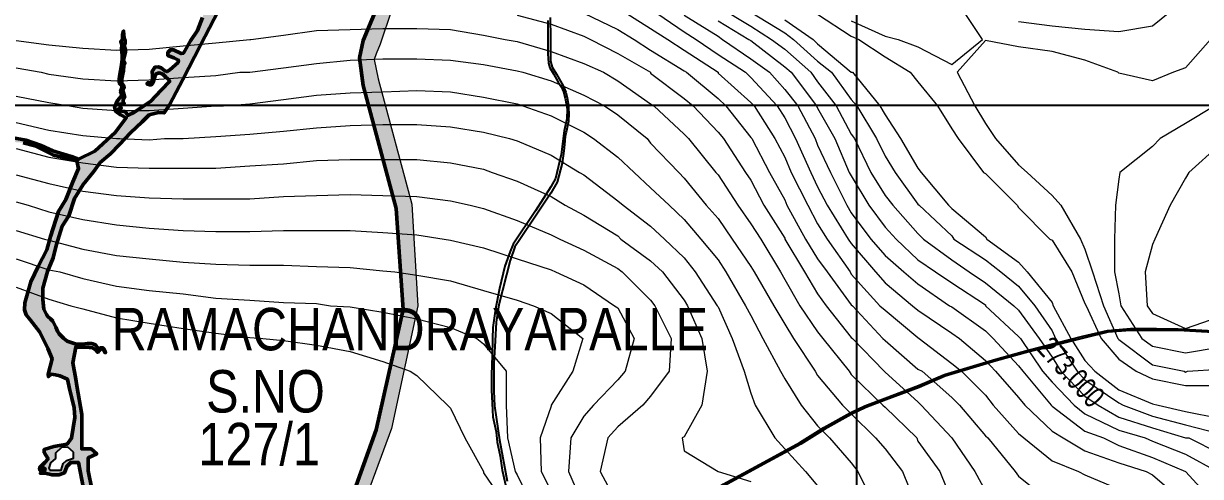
# Model space of a CAD drawing. Header units: metres. Extents: x 199095 to 216734, y 1644234 to 1657008.
# Drawn here: x 203027 to 205109, y 1649843 to 1650644 of the extents above; entities that cross this region are included whole.
import ezdxf
from ezdxf.enums import TextEntityAlignment as Align

# ---------------------------------------------------------------- set-up
doc = ezdxf.new("R2010")
doc.units = ezdxf.units.M
for name, color, linetype in [('BT Road', 7, 'Continuous'), ('C-ANNO-MATC-PATT', 7, 'Continuous'), ('CON TXT', 204, 'Continuous'), ('GRID', 7, 'Continuous')]:
    doc.layers.add(name, color=color, linetype=linetype)
doc.layers.add('CONTOURS', color=8, linetype='Continuous', lineweight=9)
doc.layers.add('STREAM', color=141, linetype='Continuous', lineweight=0)
doc.styles.get("Standard").update_dxf_attribs({"font": 'ARIALN.TTF'})

msp = doc.modelspace()

# ---------------------------------------------------------------- hatches: boundary and pattern name
at = {"layer": 'STREAM'}
h = msp.add_hatch(color=256, dxfattribs=at)
h.dxf.hatch_style = 1
h.paths.add_polyline_path([(202836.3, 1650454.4), (202834.4, 1650464.2), (202837.6, 1650470.5), (202852.3, 1650475), (202867.7, 1650479.4), (202882.3, 1650484.9), (202890.3, 1650487.7), (202884.3, 1650492.2), (202872.4, 1650486.3), (202854.8, 1650479.7), (202841.1, 1650475.1), (202837.1, 1650475.6), (202838.6, 1650482.5), (202841.8, 1650495.2), (202843.5, 1650507.2), (202842.2, 1650521.2), (202839, 1650531.1), (202840, 1650546.2), (202842.5, 1650562), (202843.9, 1650567.8), (202846.2, 1650577.5), (202848.8, 1650591.1), (202854.9, 1650597.6), (202862.8, 1650600.2), (202871.2, 1650600.2), (202878.4, 1650596.2), (202888.9, 1650590.8), (202899.9, 1650582.9), (202909.6, 1650577.1), (202920.2, 1650571.6), (202927, 1650563.8), (202929.2, 1650556.1), (202928.8, 1650545.3), (202928.5, 1650533.2), (202928.5, 1650516.9), (202931, 1650513.8), (202933, 1650517.1), (202938.1, 1650522.1), (202935.6, 1650527.3), (202933.3, 1650537.4), (202933.7, 1650554), (202927.9, 1650568.9), (202922.3, 1650574.8), (202909.5, 1650584.8), (202901.6, 1650592.4), (202899.6, 1650597.3), (202896.7, 1650601.4), (202896.7, 1650605.1), (202898, 1650608.8), (202897.1, 1650610.9), (202894, 1650608.1), (202895.2, 1650603.1), (202895.2, 1650596.1), (202890.7, 1650593.9), (202877.4, 1650601.1), (202867.2, 1650609.8), (202860, 1650606.8), (202848.3, 1650601.3), (202840.7, 1650586.3), (202838, 1650570.7), (202833.3, 1650543.1), (202833.3, 1650528.7), (202836.1, 1650507.3), (202837.5, 1650496.3), (202834.4, 1650484.8), (202828.2, 1650457.4), (202831.3, 1650438.2), (202837.3, 1650427.2), (202837.3, 1650402.2), (202847.4, 1650368.8), (202854.3, 1650352), (202869.2, 1650344.9), (202880.3, 1650339.6), (202893.8, 1650356.5), (202900.5, 1650368.9), (202911.4, 1650375.4), (202932.7, 1650394.6), (202955.9, 1650411), (202980.2, 1650428.1), (203005.3, 1650435.3), (203026.2, 1650433.5), (203046.5, 1650427.9), (203079.5, 1650411.6), (203120.9, 1650401.7), (203123.9, 1650388), (203113.6, 1650364.4), (203101.2, 1650333.3), (203088.6, 1650311.8), (203074.1, 1650267.6), (203068, 1650244.2), (203052.4, 1650214.7), (203039.3, 1650187.5), (203034.6, 1650171.1), (203028.6, 1650150.2), (203028, 1650138), (203031.3, 1650129.1), (203039.2, 1650119.6), (203055.2, 1650098.7), (203069.4, 1650069.7), (203077.2, 1650051.1), (203070.1, 1650024.1), (203070.6, 1650020), (203075.4, 1650024.2), (203083.2, 1650022.8), (203090.9, 1650021.3), (203104.1, 1650015.5), (203108.1, 1649998.3), (203111.8, 1649981.9), (203115.9, 1649964.7), (203117.1, 1649947.6), (203111.6, 1649910.9), (203103.6, 1649900.5), (203080.2, 1649896.3), (203062.8, 1649890.8), (203062.8, 1649885.7), (203070.1, 1649874.3), (203064.2, 1649868.1), (203054.9, 1649858.3), (203055.3, 1649854.5), (203059.1, 1649855.5), (203062.3, 1649857.9), (203064.2, 1649857.9), (203064.7, 1649855.3), (203063, 1649853.9), (203059.9, 1649852), (203057, 1649849.7), (203056.4, 1649848.9), (203064.8, 1649848.9), (203077.2, 1649845.9), (203089.3, 1649845.9), (203099.2, 1649849.9), (203103.1, 1649861.1), (203110, 1649868), (203123.8, 1649868), (203135.5, 1649806.8), (203135.5, 1649790.5), (203139.4, 1649710.7), (203158, 1649669.2), (203197.5, 1649641.6), (203232.9, 1649630.2), (203290.1, 1649636.4), (203347.3, 1649647.4), (203390.4, 1649669.2), (203415.4, 1649653.6), (203490, 1649601.4), (203516.7, 1649570.5), (203516.7, 1649539.7), (203516.7, 1649523.2), (203506.3, 1649488.4), (203465.5, 1649409.4), (203427.2, 1649386.4), (203395.1, 1649386.4), (203355, 1649392.8), (203321.1, 1649399.6), (203282, 1649403.5), (203227.7, 1649403.5), (203199.2, 1649389.9), (203162.1, 1649360.2), (203121.6, 1649295.1), (203093.8, 1649231.5), (203109.3, 1649208.3), (203119.7, 1649188.4), (203132.2, 1649216.3), (203164.4, 1649320.8), (203188.3, 1649354), (203204.6, 1649366.5), (203276.5, 1649358.3), (203311.8, 1649367.6), (203395.6, 1649367.6), (203455.7, 1649377), (203460, 1649367.6), (203468.9, 1649361.2), (203481.3, 1649359.1), (203497.9, 1649359.1), (203510, 1649361.7), (203538.1, 1649355.9), (203575.1, 1649353.2), (203590.9, 1649352.1), (203605.8, 1649339.5), (203615.3, 1649318.2), (203639, 1649297.1), (203649.7, 1649293.4), (203659.8, 1649286), (203661.3, 1649276.5), (203662.7, 1649270.2), (203662.7, 1649265.2), (203666.3, 1649265.2), (203686.2, 1649268.6), (203698.3, 1649268.6), (203722.3, 1649260.1), (203750.3, 1649248.3), (203753.5, 1649226.5), (203755.6, 1649190.4), (203753.9, 1649152.6), (203747.3, 1649104.1), (203762.1, 1649097.8), (203777.3, 1649093.2), (203807.8, 1649084.4), (203820.8, 1649073.2), (203820.8, 1649060), (203826.1, 1649038.1), (203829.5, 1649030.3), (203844.2, 1649009.2), (203850.2, 1648971.2), (203835.1, 1648950.9), (203835.1, 1648906.2), (203872.9, 1648787), (203942.6, 1648854.9), (204002.5, 1648961.4), (204027.9, 1649013.4), (204062.9, 1649114.8), (204034.9, 1649184.3), (203970.1, 1649169.5), (203912.6, 1649189.5), (203704, 1649299.6), (203675.8, 1649312.3), (203652.9, 1649322.8), (203652.9, 1649339.6), (203645, 1649356.5), (203656.4, 1649360.5), (203681.3, 1649363.2), (203700.1, 1649372.5), (203714.1, 1649386.1), (203723.4, 1649390.6), (203732.2, 1649394.9), (203734.4, 1649402.3), (203738.3, 1649415.1), (203732.6, 1649420.7), (203723.1, 1649429.9), (203708, 1649437.5), (203682.6, 1649441.9), (203639.1, 1649470.9), (203597.1, 1649520.3), (203551.6, 1649579.8), (203565, 1649591.5), (203558.3, 1649599.1), (203543.9, 1649595.5), (203529.5, 1649588.5), (203520.8, 1649597), (203611.2, 1649747.5), (203677.7, 1649928.1), (203724, 1650144.8), (203713.6, 1650325.2), (203653.7, 1650546.8), (203646.6, 1650580.7), (203650.2, 1650591.1), (203657.7, 1650608.2), (203678.1, 1650669.5), (203692.7, 1650713.2), (203672.2, 1650724.7), (203650.6, 1650669), (203627.2, 1650614.2), (203621.2, 1650583.8), (203627.6, 1650534.6), (203685.6, 1650317.4), (203697.9, 1650138.6), (203650.7, 1649925.6), (203588.2, 1649752), (203499.6, 1649617.5), (203445.9, 1649662.9), (203401.4, 1649690.1), (203362.4, 1649678.2), (203276.9, 1649653), (203251.3, 1649650.1), (203230.4, 1649655.1), (203206.2, 1649655.1), (203181.4, 1649665.8), (203168.4, 1649684), (203151.9, 1649723.1), (203151.9, 1649757.5), (203151.9, 1649799), (203147.7, 1649821.6), (203141.1, 1649853.4), (203141.1, 1649876.3), (203156.2, 1649883.1), (203146.2, 1649892.1), (203129.7, 1649892.1), (203129.7, 1649918.1), (203129.7, 1649953), (203120.7, 1650003.3), (203119.1, 1650015.3), (203113.6, 1650044.4), (203119.1, 1650072.1), (203126.8, 1650072.2), (203133.6, 1650072.2), (203142.7, 1650071.1), (203148.3, 1650070.8), (203154.1, 1650067.5), (203157.8, 1650062.8), (203159.8, 1650065.3), (203163.6, 1650068.8), (203167, 1650068.8), (203170.9, 1650062), (203171.7, 1650062.8), (203171.2, 1650064.6), (203169, 1650067.8), (203166.4, 1650070.9), (203163.2, 1650070.9), (203161.6, 1650069), (203158.2, 1650070), (203153.8, 1650076.1), (203147.4, 1650078.3), (203139.6, 1650078.3), (203130.9, 1650077.1), (203119.9, 1650077.1), (203111, 1650080.2), (203103.9, 1650082.8), (203097, 1650087.9), (203089.4, 1650095.4), (203086.6, 1650100.2), (203084, 1650107.4), (203078.2, 1650117.8), (203074, 1650122.3), (203069.7, 1650126), (203067.2, 1650130), (203062.3, 1650139.4), (203060.6, 1650156.5), (203060.6, 1650176.6), (203068.8, 1650206.1), (203079.2, 1650229.8), (203084.3, 1650252), (203095, 1650285.9), (203106.7, 1650304.5), (203116.7, 1650335.1), (203132.2, 1650359.8), (203150.3, 1650382), (203162.3, 1650398.5), (203180.4, 1650414), (203196.4, 1650430.6), (203216.1, 1650450.9), (203236.7, 1650470.6), (203249.1, 1650482.8), (203265.2, 1650487.1), (203275.1, 1650486.4), (203285, 1650500.9), (203308.3, 1650545.2), (203339.7, 1650606.1), (203371.3, 1650667.3), (203394.1, 1650718.2), (203413.8, 1650777.3), (203394.7, 1650825.9), (203380.7, 1650774.7), (203372, 1650747), (203360.2, 1650721.9), (203354.5, 1650701.6), (203360.4, 1650693.4), (203351.2, 1650677.4), (203342.9, 1650655.1), (203334.2, 1650632.1), (203321.9, 1650614.1), (203309.4, 1650592.3), (203305.5, 1650591.3), (203291.9, 1650598.1), (203286.5, 1650598.1), (203281.7, 1650593.1), (203281.7, 1650588), (203292.6, 1650583.8), (203300.6, 1650579.8), (203300.4, 1650575.6), (203285.6, 1650562.5), (203280.5, 1650559.5), (203276.5, 1650561), (203270.1, 1650566.3), (203264.6, 1650567.7), (203258.6, 1650567.1), (203254.1, 1650559.7), (203254.7, 1650552.2), (203254.7, 1650546), (203253, 1650539.9), (203249.2, 1650539.8), (203245.4, 1650539.4), (203245.4, 1650537), (203249.9, 1650536), (203253.2, 1650536.2), (203255.9, 1650540.1), (203258.6, 1650549.3), (203260.2, 1650554.7), (203266.8, 1650557.2), (203272.9, 1650554.8), (203278.1, 1650549.7), (203282.1, 1650546.7), (203285.2, 1650542.5), (203270.3, 1650526.6), (203251.2, 1650506.6), (203221.8, 1650487.3), (203211.5, 1650482.2), (203205.5, 1650489), (203199.6, 1650489.5), (203196.3, 1650490.4), (203194.4, 1650493.3), (203197.8, 1650493.8), (203199.8, 1650494.9), (203197.6, 1650499), (203196.3, 1650501.6), (203202.3, 1650501.6), (203204.9, 1650503), (203202.7, 1650505.5), (203202.9, 1650508.2), (203203.4, 1650511.9), (203205.7, 1650513.9), (203203.9, 1650520.8), (203202.3, 1650526.7), (203204.7, 1650530.8), (203203.8, 1650534.2), (203200.5, 1650538.7), (203200.5, 1650546.7), (203202.1, 1650555.7), (203203.3, 1650561), (203203.8, 1650569.5), (203206.2, 1650574.4), (203203.7, 1650580), (203206.8, 1650593.9), (203206.8, 1650597.9), (203204.4, 1650605.2), (203206.6, 1650610.3), (203206.6, 1650614), (203204.8, 1650618.8), (203203.6, 1650631.3), (203201.4, 1650625.2), (203201.6, 1650616.1), (203198.6, 1650612.6), (203200.3, 1650607.5), (203199.8, 1650598.5), (203201, 1650588.9), (203200.9, 1650580.1), (203199.6, 1650571.3), (203197.9, 1650560.5), (203197.2, 1650554.4), (203195.8, 1650546.2), (203195.8, 1650539.4), (203200.2, 1650534.7), (203200.2, 1650530.5), (203198.4, 1650524.1), (203200.3, 1650518.1), (203199.1, 1650516.1), (203192.7, 1650508.1), (203187.6, 1650496.6), (203189.3, 1650489.2), (203198.1, 1650482.8), (203208.2, 1650477.7), (203188.5, 1650451.6), (203152.6, 1650418.7), (203124.1, 1650404.5), (203111.3, 1650409), (203078.2, 1650419.2), (203057.9, 1650428.5), (203030.4, 1650438.3), (203008.1, 1650442.3), (202974.7, 1650432.2), (202957.7, 1650420.7), (202935.4, 1650407.2), (202915.6, 1650391.3), (202894.5, 1650378.6), (202889.3, 1650366.1), (202879.1, 1650355.3), (202876.4, 1650355), (202871.8, 1650359.4), (202867.8, 1650363.5), (202863.4, 1650363.5), (202856.5, 1650378), (202848.4, 1650395.1), (202846, 1650409.8), (202845.2, 1650426.3), (202839.2, 1650440.5)])
h.paths.add_polyline_path([(203093.5, 1649894.3), (203105.1, 1649895.1), (203115, 1649886.1), (203115, 1649875.8), (203102.3, 1649871.3), (203096.6, 1649866.3), (203092.9, 1649854.2), (203073.2, 1649854.2), (203071.5, 1649858.2), (203074, 1649867.1), (203083.3, 1649875.2), (203083.3, 1649884.4)], flags=16)
h.paths.add_polyline_path([(203537.3, 1649569.3), (203554.2, 1649557.9), (203591.7, 1649515.3), (203612.1, 1649485.6), (203627, 1649474), (203627, 1649455.9), (203635.6, 1649440.8), (203645.3, 1649445.7), (203654.4, 1649445.7), (203670.4, 1649435.8), (203686.3, 1649433.4), (203688.7, 1649427.4), (203687.7, 1649410.6), (203683.9, 1649394.8), (203682.3, 1649388.3), (203673.3, 1649387.4), (203659.9, 1649386.9), (203650.6, 1649387.4), (203629.9, 1649387.4), (203618.2, 1649383.3), (203618.2, 1649372), (203618.2, 1649365.3), (203598.3, 1649363.4), (203576.7, 1649363.4), (203559.2, 1649363.4), (203539.7, 1649363.1), (203511.2, 1649368.7), (203481.7, 1649374.4), (203473, 1649376.1), (203479.3, 1649389), (203483.8, 1649405.1), (203486.3, 1649407.7), (203520.8, 1649464.4), (203537.3, 1649505.9), (203537.3, 1649550.7)], flags=16)

# ---------------------------------------------------------------- linework, layer by layer
at = {"flags": 128}
for points in [[(203115, 1649886.1), (203105.1, 1649895.1), (203093.5, 1649894.3), (203083.3, 1649884.4), (203083.3, 1649875.2), (203074, 1649867.1), (203071.5, 1649858.2), (203073.2, 1649854.2)], [(203073.2, 1649854.2), (203092.9, 1649854.2), (203096.6, 1649866.3), (203102.3, 1649871.3), (203115, 1649875.8), (203115, 1649886.1)]]:
    msp.add_lwpolyline(points, dxfattribs=at)
at = {"layer": 'BT Road', "flags": 128}
for points in [[(203954.4, 1650650.1), (203954, 1650618.3), (203954, 1650591.1), (203955.3, 1650574.2), (203957.8, 1650565.8), (203964.3, 1650555.4), (203972.2, 1650540.5), (203978.4, 1650531.7), (203982, 1650523.7), (203985, 1650512.6), (203988.2, 1650493.7), (203987.5, 1650475.7), (203982.8, 1650454.9), (203977.5, 1650412.9), (203967.6, 1650370.1), (203959.2, 1650355.4), (203932.2, 1650313.3), (203892.5, 1650254.2), (203887.6, 1650241.4), (203878.1, 1650215.5), (203868.8, 1650175.9), (203861.3, 1650139.5), (203856.7, 1650106.8), (203856.1, 1650087.3), (203855.5, 1650055.1), (203855.2, 1650042.6), (203854.5, 1650020.9), (203854.5, 1649996.6), (203855.8, 1649972.2), (203857, 1649948.6), (203862.6, 1649922), (203864.3, 1649903.8), (203869.5, 1649879), (203873.2, 1649854.3), (203879, 1649828.6)], [(203954.4, 1650650.1), (203954, 1650618.3), (203954, 1650591.1), (203955.3, 1650574.2), (203957.8, 1650565.8), (203964.3, 1650555.4), (203972.2, 1650540.5), (203978.4, 1650531.7), (203982, 1650523.7), (203985, 1650512.6), (203988.2, 1650493.7), (203987.5, 1650475.7), (203982.8, 1650454.9), (203977.5, 1650412.9), (203967.6, 1650370.1), (203959.2, 1650355.4), (203932.2, 1650313.3), (203892.5, 1650254.2), (203887.6, 1650241.4), (203878.1, 1650215.5), (203868.8, 1650175.9), (203861.3, 1650139.5), (203856.7, 1650106.8), (203856.1, 1650087.3), (203855.5, 1650055.1), (203855.2, 1650042.6), (203854.5, 1650020.9), (203854.5, 1649996.6), (203855.8, 1649972.2), (203857, 1649948.6), (203862.6, 1649922), (203864.3, 1649903.8), (203869.5, 1649879), (203873.2, 1649854.3), (203879, 1649828.6)], [(203958.5, 1650654.9), (203958.6, 1650618.3), (203958.7, 1650590.1), (203959, 1650577.7), (203961.7, 1650567.2), (203969.2, 1650554.7), (203981.4, 1650534.5), (203986.1, 1650523.3), (203988.5, 1650513.7), (203990.3, 1650503.1), (203991.4, 1650485.1), (203990.5, 1650471.4), (203986.4, 1650452.5), (203984.9, 1650445.8), (203984, 1650436.6), (203982.2, 1650419.4), (203979.2, 1650397.4), (203970.8, 1650364), (203959.3, 1650344.3), (203932.3, 1650303.7), (203904.7, 1650262.3), (203895.7, 1650249.6), (203887.3, 1650225.2), (203867.5, 1650147.1), (203862.8, 1650116.2), (203861, 1650083), (203858.8, 1650043), (203858.8, 1649994.2), (203859.9, 1649967.9), (203868.6, 1649907.9), (203881.9, 1649834.8)], [(203958.5, 1650654.9), (203958.6, 1650618.3), (203958.7, 1650590.1), (203959, 1650577.7), (203961.7, 1650567.2), (203969.2, 1650554.7), (203981.4, 1650534.5), (203986.1, 1650523.3), (203988.5, 1650513.7), (203990.3, 1650503.1), (203991.4, 1650485.1), (203990.5, 1650471.4), (203986.4, 1650452.5), (203984.9, 1650445.8), (203984, 1650436.6), (203982.2, 1650419.4), (203979.2, 1650397.4), (203970.8, 1650364), (203959.3, 1650344.3), (203932.3, 1650303.7), (203904.7, 1650262.3), (203895.7, 1650249.6), (203887.3, 1650225.2), (203867.5, 1650147.1), (203862.8, 1650116.2), (203861, 1650083), (203858.8, 1650043), (203858.8, 1649994.2), (203859.9, 1649967.9), (203868.6, 1649907.9), (203881.9, 1649834.8)], [(203931.5, 1649600.9), (203941.7, 1649606.2), (203960.4, 1649618.5), (204008.1, 1649653), (204068.3, 1649695.2), (204125.5, 1649736), (204188.5, 1649779.1), (204264.4, 1649829.5), (204328.3, 1649864.2), (204400, 1649903.2), (204442.6, 1649929.7), (204489, 1649955.8), (204515.1, 1649968.1), (204551, 1649981.7), (204609.8, 1650003.9), (204655.6, 1650023.5), (204746.5, 1650050.9), (204803.9, 1650066.8), (204900.8, 1650091.2), (204944.1, 1650101.6), (204984.8, 1650104.7), (205031.2, 1650104.7), (205069.5, 1650104.6), (205131.6, 1650101.1)], [(205131.4, 1650097.8), (205069.4, 1650101.2), (205031.2, 1650101.3), (204984.9, 1650101.3), (204944.7, 1650098.3), (204901.6, 1650088), (204804.8, 1650063.6), (204747.4, 1650047.7), (204656.8, 1650020.4), (204611.1, 1650000.8), (204552.2, 1649978.6), (204516.4, 1649965), (204490.6, 1649952.9), (204444.3, 1649926.8), (204401.6, 1649900.3), (204329.9, 1649861.3), (204266.1, 1649826.7), (204190.3, 1649776.3), (204127.4, 1649733.2), (204070.2, 1649692.5), (204010, 1649650.3), (203962.4, 1649615.8), (203938.4, 1649600), (203933.5, 1649597)]]:
    msp.add_lwpolyline(points, dxfattribs=at)
at = {"layer": 'CONTOURS', "flags": 128}
for points in [[(204077.7, 1650672.5), (204135.6, 1650635.8), (204166.5, 1650616.5), (204195.5, 1650597.1), (204255.4, 1650558.5), (204255.4, 1650556.6), (204313.3, 1650504.5), (204319.1, 1650498.6), (204355.8, 1650440.8), (204373.2, 1650407.9), (204384.8, 1650380.9), (204413.8, 1650322.9), (204431.1, 1650290.1), (204448.5, 1650263), (204489.1, 1650205.1), (204491, 1650201.2), (204541.2, 1650145.2), (204550.9, 1650137.5), (204608.8, 1650089.2), (204610.8, 1650087.2), (204668.7, 1650042.9), (204686.1, 1650029.4), (204728.6, 1649986.9), (204742.1, 1649969.5), (204786.5, 1649919.2), (204796.2, 1649911.6), (204846.4, 1649871), (204892.8, 1649851.8), (204904.4, 1649845.9), (204964.2, 1649820.8)], [(204135.6, 1650670.5), (204195.5, 1650630), (204216.8, 1650616.5), (204255.4, 1650589.4), (204303.7, 1650558.5), (204313.3, 1650548.9), (204359.7, 1650498.6), (204373.2, 1650477.4), (204392.5, 1650440.8), (204419.5, 1650380.9), (204431.1, 1650355.8), (204448.5, 1650322.9), (204485.2, 1650263), (204491, 1650255.4), (204533.5, 1650205.1), (204550.9, 1650185.8), (204599.2, 1650145.2), (204608.8, 1650137.5), (204668.7, 1650097), (204682.2, 1650087.2), (204728.6, 1650048.6), (204746, 1650029.4), (204786.5, 1649983), (204798.1, 1649969.5), (204846.4, 1649923.1), (204865.7, 1649911.6), (204904.4, 1649888.4), (204964.2, 1649867.1), (205012.5, 1649851.8), (205024.1, 1649845.9), (205082.1, 1649795.8)], [(204255.4, 1650674.4), (204313.3, 1650639.6), (204350, 1650616.5), (204373.2, 1650599.1), (204419.5, 1650558.5), (204431.1, 1650541.1), (204464, 1650498.6), (204491, 1650448.5), (204491, 1650448.5), (204496.8, 1650440.8), (204525.8, 1650380.9), (204550.9, 1650340.2), (204564.4, 1650322.9), (204608.8, 1650272.8), (204618.5, 1650263), (204668.7, 1650226.4), (204699.6, 1650205.1), (204728.6, 1650185.8), (204778.8, 1650145.2), (204786.5, 1650137.5), (204823.2, 1650087.2), (204846.4, 1650054.5), (204861.9, 1650029.4), (204904.4, 1649985), (204927.5, 1649969.5), (204964.2, 1649948.2), (205024.1, 1649929), (205082.1, 1649911.6), (205087.9, 1649911.6), (205141.9, 1649884.5)], [(204313.3, 1650664.8), (204373.2, 1650628), (204388.7, 1650616.5), (204431.1, 1650577.9), (204456.2, 1650558.5), (204491, 1650510.2), (204500.7, 1650498.6), (204535.4, 1650440.8), (204550.9, 1650409.9), (204568.3, 1650380.9), (204608.8, 1650324.9), (204610.8, 1650322.9), (204668.7, 1650268.9), (204672.6, 1650263), (204728.6, 1650226.4), (204755.6, 1650205.1), (204786.5, 1650180), (204815.5, 1650145.2), (204846.4, 1650100.9), (204852.2, 1650087.2), (204890.8, 1650029.4), (204904.4, 1650013.9), (204964.2, 1649973.4), (204972, 1649969.5), (205024.1, 1649950.2), (205082.1, 1649934.8), (205141.9, 1649919.2)], [(204491, 1650649.2), (204550.9, 1650622.2), (204574.1, 1650616.5), (204608.8, 1650603), (204668.7, 1650572), (204722.8, 1650616.5), (204684.2, 1650674.4)], [(205066.6, 1650674.4), (205024.1, 1650639.6), (204964.2, 1650630), (204904.4, 1650633.9), (204846.4, 1650639.6), (204786.5, 1650647.4)], [(203900, 1650659), (203959.9, 1650643.5), (204017.8, 1650622.2), (204029.4, 1650616.5), (204077.7, 1650591.4), (204135.6, 1650558.5), (204135.6, 1650556.6), (204195.5, 1650512.1), (204211, 1650498.6), (204255.4, 1650452.2), (204265, 1650440.8), (204303.7, 1650380.9), (204313.3, 1650367.4), (204336.5, 1650322.9), (204373.2, 1650265), (204373.2, 1650263), (204408, 1650205.1), (204431.1, 1650166.5), (204446.6, 1650145.2), (204491, 1650089.2), (204493, 1650087.2), (204549, 1650029.4), (204550.9, 1650027.5), (204608.8, 1649975.2), (204614.6, 1649969.5), (204668.7, 1649911.6), (204668.7, 1649911.6), (204709.3, 1649851.8), (204728.6, 1649817)], [(204017.8, 1650662.8), (204077.7, 1650633.9), (204106.7, 1650616.5), (204135.6, 1650597.1), (204195.5, 1650560.5), (204199.4, 1650558.5), (204255.4, 1650512.1), (204268.9, 1650498.6), (204313.3, 1650442.6), (204315.2, 1650440.8), (204346.2, 1650380.9), (204373.2, 1650332.6), (204377.1, 1650322.9), (204409.9, 1650263), (204431.1, 1650228.2), (204448.5, 1650205.1), (204491, 1650147.1), (204491, 1650147.1), (204493, 1650145.2), (204547, 1650087.2), (204550.9, 1650083.5), (204608.8, 1650033.2), (204616.6, 1650029.4), (204668.7, 1649983), (204682.2, 1649969.5), (204728.6, 1649915.4), (204732.5, 1649911.6), (204780.8, 1649851.8), (204786.5, 1649844), (204846.4, 1649795.8)], [(204195.5, 1650659), (204255.4, 1650622.2), (204263.1, 1650616.5), (204313.3, 1650581.8), (204346.2, 1650558.5), (204373.2, 1650527.6), (204396.4, 1650498.6), (204427.3, 1650440.8), (204431.1, 1650429.1), (204454.3, 1650380.9), (204483.3, 1650322.9), (204491, 1650309.4), (204525.8, 1650263), (204550.9, 1650234.1), (204583.7, 1650205.1), (204608.8, 1650183.9), (204664.9, 1650145.2), (204668.7, 1650143.4), (204728.6, 1650100.9), (204742.1, 1650087.2), (204786.5, 1650039), (204794.3, 1650029.4), (204844.5, 1649969.5), (204846.4, 1649967.6), (204904.4, 1649923.1), (204937.2, 1649911.6), (204964.2, 1649898), (205024.1, 1649876.8), (205082.1, 1649851.8), (205082.1, 1649851.8), (205136.1, 1649793.8)], [(204255.4, 1650649.2), (204309.5, 1650616.5), (204313.3, 1650614.5), (204373.2, 1650568.1), (204384.8, 1650558.5), (204429.2, 1650498.6), (204431.1, 1650494.8), (204462, 1650440.8), (204487.2, 1650380.9), (204491, 1650375), (204521.9, 1650322.9), (204550.9, 1650284.2), (204570.2, 1650263), (204608.8, 1650226.4), (204639.8, 1650205.1), (204668.7, 1650185.8), (204728.6, 1650147.1), (204728.6, 1650145.2), (204786.5, 1650091.1), (204790.4, 1650087.2), (204829, 1650029.4), (204846.4, 1650010), (204885, 1649969.5), (204904.4, 1649954), (204964.2, 1649925.1), (205010.6, 1649911.6), (205024.1, 1649905.8), (205082.1, 1649882.6), (205138.1, 1649851.8)], [(204373.2, 1650651.2), (204423.4, 1650616.5), (204431.1, 1650608.8), (204491, 1650558.5), (204493, 1650558.5), (204541.2, 1650498.6), (204550.9, 1650483.2), (204577.9, 1650440.8), (204608.8, 1650388.6), (204614.6, 1650380.9), (204662.9, 1650322.9), (204668.7, 1650317.1), (204728.6, 1650266.9), (204730.5, 1650263), (204786.5, 1650222.5), (204802, 1650205.1), (204846.4, 1650151), (204848.3, 1650145.2), (204879.2, 1650087.2), (204904.4, 1650048.6), (204921.8, 1650029.4), (204964.2, 1649996.5), (205024.1, 1649971.5), (205033.8, 1649969.5), (205082.1, 1649957.9), (205141.9, 1649946.4)], [(204431.1, 1650660.9), (204491, 1650622.2), (204504.5, 1650616.5), (204550.9, 1650585.5), (204595.3, 1650558.5), (204608.8, 1650541.1), (204643.6, 1650498.6), (204668.7, 1650458.1), (204680.3, 1650440.8), (204724.7, 1650380.9), (204728.6, 1650378.9), (204784.6, 1650322.9), (204786.5, 1650319), (204842.5, 1650263), (204846.4, 1650261.1), (204881.2, 1650205.1), (204904.4, 1650149.1), (204906.3, 1650145.2), (204933.3, 1650087.2), (204964.2, 1650050.6), (204995.1, 1650029.4), (205024.1, 1650015.9), (205082.1, 1650004.2), (205141.9, 1650004.2)], [(203013.4, 1650614.5), (203071.4, 1650606.8), (203131.2, 1650601), (203191.1, 1650597.1), (203249.1, 1650599.1), (203308.9, 1650604.9), (203366.9, 1650610.6), (203426.8, 1650616.5), (203428.7, 1650616.5), (203486.6, 1650624.1), (203544.6, 1650631.9), (203604.5, 1650633.9), (203662.4, 1650635.8), (203722.3, 1650635.8), (203782.2, 1650633.9), (203840.1, 1650624.1), (203878.7, 1650616.5), (203900, 1650612.6), (203959.9, 1650595.2), (204017.8, 1650574), (204052.6, 1650558.5), (204077.7, 1650543.1), (204135.6, 1650502.5), (204141.4, 1650498.6), (204195.5, 1650448.5), (204203.2, 1650440.8), (204251.5, 1650380.9), (204255.4, 1650377), (204290.1, 1650322.9), (204313.3, 1650290.1), (204330.7, 1650263), (204365.5, 1650205.1), (204373.2, 1650191.6), (204400.2, 1650145.2), (204431.1, 1650098.9), (204440.8, 1650087.2), (204487.2, 1650029.4), (204491, 1650023.6), (204547, 1649969.5), (204550.9, 1649965.6), (204606.9, 1649911.6), (204608.8, 1649905.8), (204647.5, 1649851.8), (204668.7, 1649799.5)], [(205126.5, 1650616.5), (205082.1, 1650566.2), (205060.8, 1650558.5), (205024.1, 1650543.1), (204964.2, 1650556.6), (204962.3, 1650558.5), (204904.4, 1650579.8), (204846.4, 1650595.2), (204786.5, 1650603), (204728.6, 1650614.5), (204678.4, 1650558.5), (204709.3, 1650498.6), (204728.6, 1650467.8), (204746, 1650440.8), (204786.5, 1650394.4), (204802, 1650380.9), (204846.4, 1650340.2), (204861.9, 1650322.9), (204896.6, 1650263), (204904.4, 1650245.6), (204917.9, 1650205.1), (204937.2, 1650145.2), (204962.3, 1650087.2), (204964.2, 1650085.4), (205024.1, 1650041), (205080.1, 1650029.4), (205082.1, 1650027.5), (205085.9, 1650029.4), (205141.9, 1650033.2)], [(203013.4, 1650566.2), (203057.8, 1650558.5), (203071.4, 1650554.6), (203131.2, 1650546.9), (203191.1, 1650543.1), (203249.1, 1650545), (203308.9, 1650548.9), (203366.9, 1650552.8), (203409.4, 1650558.5), (203426.8, 1650558.5), (203486.6, 1650566.2), (203544.6, 1650574), (203604.5, 1650579.8), (203662.4, 1650581.8), (203722.3, 1650581.8), (203782.2, 1650579.8), (203840.1, 1650572), (203900, 1650560.5), (203909.6, 1650558.5), (203959.9, 1650543.1), (204017.8, 1650518), (204054.5, 1650498.6), (204077.7, 1650483.2), (204129.8, 1650440.8), (204135.6, 1650433), (204185.8, 1650380.9), (204195.5, 1650371.2), (204234.1, 1650322.9), (204255.4, 1650299.8), (204280.5, 1650263), (204313.3, 1650214.8), (204319.1, 1650205.1), (204353.9, 1650145.2), (204373.2, 1650112.4), (204388.7, 1650087.2), (204427.3, 1650029.4), (204431.1, 1650021.6), (204475.6, 1649969.5), (204491, 1649954), (204533.5, 1649911.6), (204550.9, 1649892.2), (204581.8, 1649851.8), (204605, 1649793.8)], [(203013.4, 1650516), (203071.4, 1650504.5), (203108.1, 1650498.6), (203131.2, 1650494.8), (203191.1, 1650490.9), (203249.1, 1650490.9), (203308.9, 1650494.8), (203366.9, 1650498.6), (203380.4, 1650498.6), (203426.8, 1650502.5), (203486.6, 1650510.2), (203544.6, 1650518), (203604.5, 1650521.9), (203662.4, 1650523.8), (203722.3, 1650525.8), (203782.2, 1650523.8), (203840.1, 1650514.1), (203900, 1650502.5), (203909.6, 1650498.6), (203959.9, 1650481.2), (204017.8, 1650452.2), (204035.2, 1650440.8), (204077.7, 1650407.9), (204106.7, 1650380.9), (204135.6, 1650353.9), (204168.5, 1650322.9), (204195.5, 1650297.8), (204224.5, 1650263), (204255.4, 1650226.4), (204268.9, 1650205.1), (204303.7, 1650145.2), (204313.3, 1650127.9), (204334.6, 1650087.2), (204365.5, 1650029.4), (204373.2, 1650015.9), (204402.2, 1649969.5), (204431.1, 1649932.9), (204452.4, 1649911.6), (204491, 1649867.1), (204502.6, 1649851.8), (204531.6, 1649793.8)], [(205134.2, 1650498.6), (205082.1, 1650467.8), (205037.6, 1650440.8), (205024.1, 1650427.2), (204966.2, 1650380.9), (204964.2, 1650369.2), (204958.4, 1650322.9), (204956.5, 1650263), (204956.5, 1650205.1), (204964.2, 1650166.5), (204968.1, 1650145.2), (205004.8, 1650087.2), (205024.1, 1650073.8), (205082.1, 1650062.2), (205141.9, 1650071.9)], [(203013.4, 1650469.6), (203071.4, 1650456.1), (203131.2, 1650446.5), (203191.1, 1650440.8), (203196.9, 1650440.8), (203249.1, 1650438.8), (203276.1, 1650440.8), (203308.9, 1650440.8), (203366.9, 1650444.6), (203426.8, 1650448.5), (203486.6, 1650454.2), (203544.6, 1650460), (203604.5, 1650463.9), (203662.4, 1650465.9), (203722.3, 1650465.9), (203782.2, 1650462), (203840.1, 1650452.2), (203886.5, 1650440.8), (203900, 1650436.9), (203959.9, 1650411.8), (204010.1, 1650380.9), (204017.8, 1650377), (204077.7, 1650330.6), (204087.3, 1650322.9), (204135.6, 1650286.2), (204160.7, 1650263), (204195.5, 1650230.2), (204214.8, 1650205.1), (204253.4, 1650145.2), (204255.4, 1650143.4), (204280.5, 1650087.2), (204301.7, 1650029.4), (204313.3, 1649990.8), (204321, 1649969.5), (204355.8, 1649911.6), (204373.2, 1649892.2), (204409.9, 1649851.8), (204431.1, 1649826.6)], [(203013.4, 1650423.4), (203071.4, 1650407.9), (203131.2, 1650398.2), (203191.1, 1650390.5), (203249.1, 1650388.6), (203308.9, 1650388.6), (203366.9, 1650388.6), (203426.8, 1650392.5), (203486.6, 1650396.2), (203544.6, 1650402.1), (203604.5, 1650404), (203662.4, 1650404), (203722.3, 1650404), (203782.2, 1650398.2), (203840.1, 1650386.6), (203855.6, 1650380.9), (203900, 1650365.4), (203959.9, 1650338.4), (203985, 1650322.9), (204017.8, 1650305.5), (204077.7, 1650268.9), (204083.5, 1650263), (204135.6, 1650224.4), (204156.9, 1650205.1), (204195.5, 1650154.9), (204201.3, 1650145.2), (204226.4, 1650087.2), (204236.1, 1650029.4), (204226.4, 1649969.5), (204195.5, 1649913.5), (204191.6, 1649911.6), (204195.5, 1649888.4), (204255.4, 1649851.8), (204255.4, 1649851.8), (204313.3, 1649834.4)], [(205141.9, 1650429.1), (205087.9, 1650380.9), (205082.1, 1650371.2), (205055, 1650322.9), (205028, 1650263), (205024.1, 1650253.4), (205010.6, 1650205.1), (205014.5, 1650145.2), (205024.1, 1650131.8), (205082.1, 1650104.8), (205141.9, 1650125.9)], [(203013.4, 1650377), (203071.4, 1650361.5), (203131.2, 1650348), (203191.1, 1650340.2), (203249.1, 1650336.4), (203308.9, 1650334.5), (203366.9, 1650334.5), (203426.8, 1650334.5), (203486.6, 1650338.4), (203544.6, 1650340.2), (203604.5, 1650342.2), (203662.4, 1650340.2), (203722.3, 1650338.4), (203782.2, 1650330.6), (203816.9, 1650322.9), (203840.1, 1650317.1), (203900, 1650295.9), (203959.9, 1650270.8), (203975.3, 1650263), (204017.8, 1650243.8), (204077.7, 1650210.9), (204085.4, 1650205.1), (204135.6, 1650154.9), (204143.3, 1650145.2), (204172.3, 1650087.2), (204168.5, 1650029.4), (204135.6, 1649985), (204122.1, 1649969.5), (204077.7, 1649930.9), (204060.3, 1649911.6), (204046.8, 1649851.8), (204077.7, 1649793.8)], [(203013.4, 1650328.8), (203034.7, 1650322.9), (203071.4, 1650311.4), (203131.2, 1650297.8), (203191.1, 1650288.1), (203249.1, 1650282.4), (203308.9, 1650278.5), (203366.9, 1650276.6), (203426.8, 1650276.6), (203486.6, 1650278.5), (203544.6, 1650278.5), (203604.5, 1650278.5), (203662.4, 1650274.6), (203722.3, 1650270.8), (203770.6, 1650263), (203782.2, 1650261.1), (203840.1, 1650247.6), (203900, 1650228.2), (203959.9, 1650209), (203967.6, 1650205.1), (204017.8, 1650182), (204071.9, 1650145.2), (204077.7, 1650141.4), (204106.7, 1650087.2), (204091.2, 1650029.4), (204077.7, 1650013.9), (204035.2, 1649969.5), (204017.8, 1649950.2), (203994.6, 1649911.6), (203990.8, 1649851.8), (204015.9, 1649793.8)], [(203013.4, 1650278.5), (203063.6, 1650263), (203071.4, 1650261.1), (203131.2, 1650245.6), (203191.1, 1650234.1), (203249.1, 1650228.2), (203308.9, 1650222.5), (203366.9, 1650218.6), (203426.8, 1650216.8), (203486.6, 1650216.8), (203544.6, 1650214.8), (203604.5, 1650212.9), (203662.4, 1650207), (203683.7, 1650205.1), (203722.3, 1650199.4), (203782.2, 1650189.6), (203840.1, 1650172.2), (203900, 1650154.9), (203929, 1650145.2), (203959.9, 1650131.8), (204015.9, 1650087.2), (203998.5, 1650029.4), (203959.9, 1649969.5), (203959.9, 1649967.6), (203940.5, 1649911.6), (203942.5, 1649851.8), (203959.9, 1649817)], [(203013.4, 1650228.2), (203071.4, 1650209), (203090.7, 1650205.1), (203131.2, 1650193.5), (203191.1, 1650180), (203249.1, 1650172.2), (203308.9, 1650166.5), (203366.9, 1650158.8), (203426.8, 1650154.9), (203486.6, 1650151), (203544.6, 1650149.1), (203569.7, 1650145.2), (203604.5, 1650143.4), (203662.4, 1650133.6), (203722.3, 1650122.1), (203782.2, 1650106.6), (203828.5, 1650087.2), (203840.1, 1650077.6), (203880.7, 1650029.4), (203880.7, 1649969.5), (203882.6, 1649911.6), (203896.1, 1649851.8), (203900, 1649845.9), (203925.1, 1649793.8)], [(203013.4, 1650178.1), (203071.4, 1650156.9), (203110, 1650145.2), (203131.2, 1650139.5), (203191.1, 1650124), (203249.1, 1650114.4), (203308.9, 1650104.8), (203366.9, 1650097), (203426.8, 1650089.2), (203449.9, 1650087.2), (203486.6, 1650083.5), (203544.6, 1650075.8), (203604.5, 1650064.1), (203662.4, 1650046.8), (203710.7, 1650029.4), (203722.3, 1650021.6), (203776.4, 1649969.5), (203782.2, 1649963.8), (203807.3, 1649911.6), (203840.1, 1649851.8), (203840.1, 1649849.8), (203878.7, 1649793.8)]]:
    msp.add_lwpolyline(points, dxfattribs=at)
at = {"layer": 'GRID'}
for p, q in [((204500, 1656500), (204500, 1646828)), ((199594.7, 1650500), (213350, 1650500))]:
    msp.add_line(p, q, dxfattribs=at)
at = {"layer": 'STREAM', "lineweight": 50, "flags": 128}
for points in [[(203371.3, 1650667.3), (203339.7, 1650606.1), (203308.3, 1650545.2), (203285, 1650500.9), (203275.1, 1650486.4), (203265.2, 1650487.1), (203249.1, 1650482.8), (203236.7, 1650470.6), (203216.1, 1650450.9), (203196.4, 1650430.6), (203180.4, 1650414), (203162.3, 1650398.5), (203150.3, 1650382), (203132.2, 1650359.8), (203116.7, 1650335.1), (203106.7, 1650304.5), (203095, 1650285.9), (203084.3, 1650252), (203079.2, 1650229.8), (203068.8, 1650206.1), (203060.6, 1650176.6), (203060.6, 1650156.5), (203062.3, 1650139.4), (203067.2, 1650130), (203069.7, 1650126), (203074, 1650122.3), (203078.2, 1650117.8), (203084, 1650107.4), (203086.6, 1650100.2), (203089.4, 1650095.4), (203097, 1650087.9), (203103.9, 1650082.8), (203111, 1650080.2), (203119.9, 1650077.1), (203130.9, 1650077.1), (203139.6, 1650078.3), (203147.4, 1650078.3), (203153.8, 1650076.1), (203158.2, 1650070), (203161.6, 1650069), (203163.2, 1650070.9), (203166.4, 1650070.9), (203169, 1650067.8), (203171.2, 1650064.6), (203171.7, 1650062.8), (203170.9, 1650062), (203167, 1650068.8), (203163.6, 1650068.8), (203159.8, 1650065.3), (203157.8, 1650062.8), (203154.1, 1650067.5), (203148.3, 1650070.8), (203142.7, 1650071.1), (203133.6, 1650072.2), (203126.8, 1650072.2), (203119.1, 1650072.1), (203113.6, 1650044.4), (203119.1, 1650015.3), (203120.7, 1650003.3), (203129.7, 1649953), (203129.7, 1649918.1), (203129.7, 1649892.1), (203146.2, 1649892.1), (203156.2, 1649883.1), (203141.1, 1649876.3), (203141.1, 1649853.4), (203147.7, 1649821.6)], [(203588.2, 1649752), (203650.7, 1649925.6), (203697.9, 1650138.6), (203685.6, 1650317.4), (203627.6, 1650534.6), (203621.2, 1650583.8), (203627.2, 1650614.2), (203650.6, 1650669)], [(203008.1, 1650442.3), (203030.4, 1650438.3), (203057.9, 1650428.5), (203078.2, 1650419.2), (203111.3, 1650409), (203124.1, 1650404.5), (203152.6, 1650418.7), (203188.5, 1650451.6), (203208.2, 1650477.7), (203198.1, 1650482.8), (203189.3, 1650489.2), (203187.6, 1650496.6), (203192.7, 1650508.1), (203199.1, 1650516.1), (203200.3, 1650518.1), (203198.4, 1650524.1), (203200.2, 1650530.5), (203200.2, 1650534.7), (203195.8, 1650539.4), (203195.8, 1650546.2), (203197.2, 1650554.4), (203197.9, 1650560.5), (203199.6, 1650571.3), (203200.9, 1650580.1), (203201, 1650588.9), (203199.8, 1650598.5), (203200.3, 1650607.5), (203198.6, 1650612.6), (203201.6, 1650616.1), (203201.4, 1650625.2), (203203.6, 1650631.3), (203204.8, 1650618.8), (203206.6, 1650614), (203206.6, 1650610.3), (203204.4, 1650605.2), (203206.8, 1650597.9), (203206.8, 1650593.9), (203203.7, 1650580), (203206.2, 1650574.4), (203203.8, 1650569.5), (203203.3, 1650561), (203202.1, 1650555.7), (203200.5, 1650546.7), (203200.5, 1650538.7), (203203.8, 1650534.2), (203204.7, 1650530.8), (203202.3, 1650526.7), (203203.9, 1650520.8), (203205.7, 1650513.9), (203203.4, 1650511.9), (203202.9, 1650508.2), (203202.7, 1650505.5), (203204.9, 1650503), (203202.3, 1650501.6), (203196.3, 1650501.6), (203197.6, 1650499), (203199.8, 1650494.9), (203197.8, 1650493.8), (203194.4, 1650493.3), (203196.3, 1650490.4), (203199.6, 1650489.5), (203205.5, 1650489), (203211.5, 1650482.2), (203221.8, 1650487.3), (203251.2, 1650506.6), (203270.3, 1650526.6), (203285.2, 1650542.5), (203282.1, 1650546.7), (203278.1, 1650549.7), (203272.9, 1650554.8), (203266.8, 1650557.2), (203260.2, 1650554.7), (203258.6, 1650549.3), (203255.9, 1650540.1), (203253.2, 1650536.2), (203249.9, 1650536), (203245.4, 1650537), (203245.4, 1650539.4), (203249.2, 1650539.8), (203253, 1650539.9), (203254.7, 1650546), (203254.7, 1650552.2), (203254.1, 1650559.7), (203258.6, 1650567.1), (203264.6, 1650567.7), (203270.1, 1650566.3), (203276.5, 1650561), (203280.5, 1650559.5), (203285.6, 1650562.5), (203300.4, 1650575.6), (203300.6, 1650579.8), (203292.6, 1650583.8), (203281.7, 1650588), (203281.7, 1650593.1), (203286.5, 1650598.1), (203291.9, 1650598.1), (203305.5, 1650591.3), (203309.4, 1650592.3), (203321.9, 1650614.1), (203334.2, 1650632.1), (203342.9, 1650655.1)], [(203135.5, 1649806.8), (203123.8, 1649868), (203110, 1649868), (203103.1, 1649861.1), (203099.2, 1649849.9), (203089.3, 1649845.9), (203077.2, 1649845.9), (203064.8, 1649848.9), (203056.4, 1649848.9), (203056.4, 1649848.9), (203057, 1649849.7), (203059.9, 1649852), (203063, 1649853.9), (203064.7, 1649855.3), (203064.2, 1649857.9), (203062.3, 1649857.9), (203059.1, 1649855.5), (203055.3, 1649854.5), (203054.9, 1649858.3), (203064.2, 1649868.1), (203070.1, 1649874.3), (203062.8, 1649885.7), (203062.8, 1649890.8), (203080.2, 1649896.3), (203103.6, 1649900.5), (203111.6, 1649910.9), (203117.1, 1649947.6), (203115.9, 1649964.7), (203111.8, 1649981.9), (203108.1, 1649998.3), (203104.1, 1650015.5), (203090.9, 1650021.3), (203083.2, 1650022.8), (203075.4, 1650024.2), (203070.6, 1650020), (203070.1, 1650024.1), (203077.2, 1650051.1), (203069.4, 1650069.7), (203055.2, 1650098.7), (203039.2, 1650119.6), (203031.3, 1650129.1), (203028, 1650138), (203028.6, 1650150.2), (203034.6, 1650171.1), (203039.3, 1650187.5), (203052.4, 1650214.7), (203068, 1650244.2), (203074.1, 1650267.6), (203088.6, 1650311.8), (203101.2, 1650333.3), (203113.6, 1650364.4), (203123.9, 1650388), (203120.9, 1650401.7), (203079.5, 1650411.6), (203046.5, 1650427.9), (203026.2, 1650433.5)]]:
    msp.add_lwpolyline(points, dxfattribs=at)
at = {"layer": 'STREAM', "flags": 128}
msp.add_lwpolyline([(203678.1, 1650669.5), (203657.7, 1650608.2), (203650.2, 1650591.1), (203646.6, 1650580.7), (203653.7, 1650546.8), (203713.6, 1650325.2), (203724, 1650144.8), (203677.7, 1649928.1), (203611.2, 1649747.5)], dxfattribs=at)

# ---------------------------------------------------------------- texts
at = {"layer": 'C-ANNO-MATC-PATT'}
for s, p in [('RAMACHANDRAYAPALLE', (203182.6, 1650066.4, -448)), ('S.NO ', (203349.6, 1649956.4, -448)), ('127/1', (203336, 1649863, -448))]:
    msp.add_text(s, height=75, dxfattribs=at).set_placement(p)
at = {"layer": 'CON TXT', "width": 0.896444}
msp.add_text('273.000', height=38.68, rotation=312.2699, dxfattribs=at).set_placement((204817.4, 1650068), (204914, 1649961.8), align=Align.FIT)

doc.saveas('drawing.dxf')
